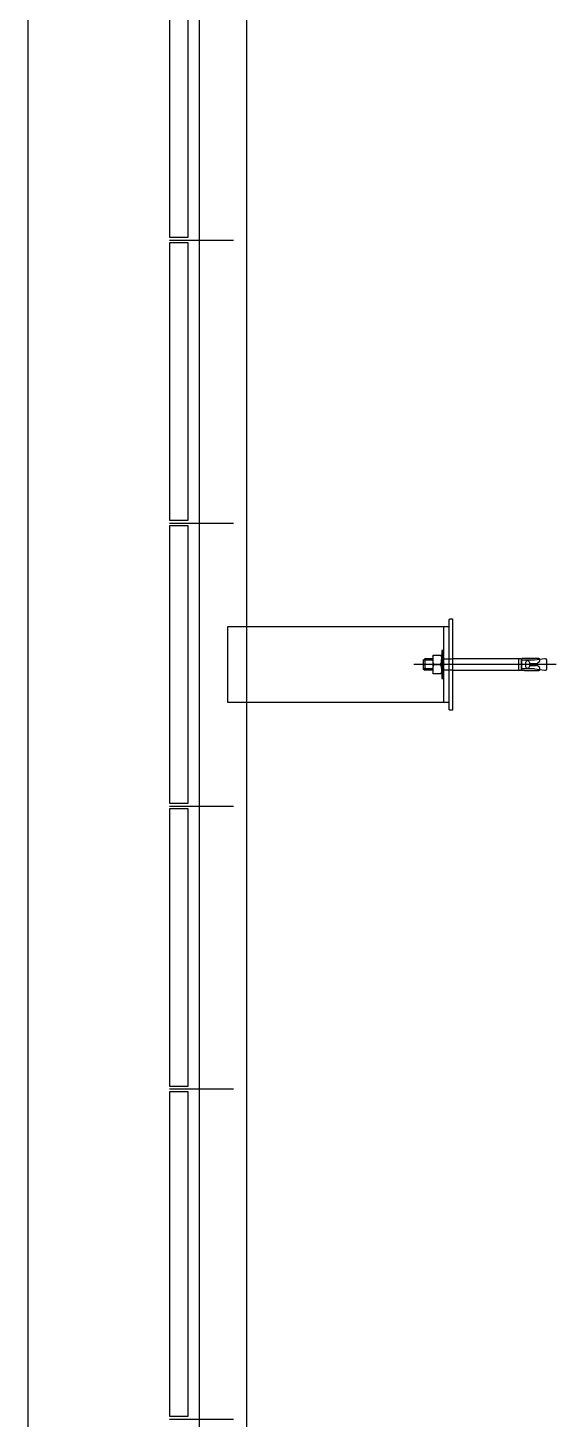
# Model space of a CAD drawing. Header units: millimetres. Extents: x 17311 to 801382, y -242618 to -104888.
# Drawn here: x 73445 to 74005, y -150138 to -148663 of the extents above; entities that cross this region are included whole.
import ezdxf

# ---------------------------------------------------------------- set-up
doc = ezdxf.new("R2010")
doc.units = ezdxf.units.MM
doc.header["$LTSCALE"] = 250
for name, color, linetype in [('A-ELE-5', 5, 'Continuous'), ('A-ELE-8', 8, 'Continuous'), ('A-ETC-8', 8, 'Continuous'), ('A-FIN', 6, 'Continuous')]:
    doc.layers.add(name, color=color, linetype=linetype)
doc.layers.add('NOPLOT', color=191, linetype='Continuous', plot=False)

# ---------------------------------------------------------------- blocks, each defined once
blk = doc.blocks.new('너트 M12')
for p, q in [((-9, 0), (9, 0)), ((-9.5, -9), (-9.5, -0.5)), ((9, -9.5), (-9, -9.5)), ((0, -8.3), (0, -1.2)), ((9.5, -0.5), (9.5, -9))]:
    blk.add_line(p, q)
for centre, start, end in [((-9, -0.5), 90, 180), ((-9, -9), 180, 270), ((9, -0.5), 0, 90), ((9, -9), 270, 0)]:
    blk.add_arc(centre, 0.5, start, end)
at = {"extrusion": (0, 0, -1)}
for centre, major_axis, ratio, start_param, end_param in [((-4.8, -0.9), (-4.75, 0.31), 0.185359, -0.024388, 3.141593), ((4.8, -0.9), (4.75, 0.31), 0.185108, 3.141593, 6.30754), ((-4.8, -8.6), (4.75, 0.31), 0.187111, 0, 3.166211), ((4.8, -8.6), (-4.75, 0.31), 0.185991, 3.117121, 6.283185)]:
    blk.add_ellipse(centre, major_axis=major_axis, ratio=ratio, start_param=start_param, end_param=end_param, dxfattribs=at)
blk = doc.blocks.new('A$C7f127ad8')
at = {"layer": 'A-ETC-8'}
for p, q in [((109.9, -160.2), (-41, -160.2)), ((-31, -155.7), (-29.5, -154.2)), ((-20.8, -155.7), (-31, -155.7)), ((-31, -155.7), (-31, -164.7)), ((-21, -154.2), (-29.5, -154.2)), ((-29.5, -154.2), (-29.5, -166.2)), ((-9.5, -154.2), (0, -154.2)), ((69.9, -154.2), (0, -154.2)), ((69.9, -154.2), (69.9, -166.2)), ((72.9, -154.2), (69.9, -154.2)), ((72.9, -154.2), (72.9, -166.2)), ((86.9, -155.7), (72.9, -155.7)), ((73.4, -166.5), (73.4, -154)), ((76.4, -154), (73.4, -154)), ((91.4, -154), (76.4, -154)), ((77.4, -158.2), (77.4, -162.2)), ((81.4, -158.2), (81.4, -158.7)), ((81.4, -161.7), (81.4, -162.2)), ((81.9, -159.2), (88.5, -159.2)), ((81.9, -161.2), (88.5, -161.2)), ((97.9, -154.2), (86.9, -155.7)), ((92, -157.5), (90.2, -158.7)), ((92, -162.9), (90.2, -161.7)), ((92.4, -156.7), (92.4, -155)), ((98.4, -154.2), (97.9, -154.2)), ((99.9, -164.7), (99.9, -155.7)), ((-21, -164.7), (-31, -164.7)), ((-31, -164.7), (-29.5, -166.2)), ((-21, -166.2), (-29.5, -166.2)), ((0, -166.2), (-9.5, -166.2)), ((0, -166.2), (69.9, -166.2)), ((69.9, -166.2), (72.9, -166.2)), ((86.9, -164.7), (72.9, -164.7)), ((76.4, -166.5), (73.4, -166.5)), ((76.4, -166.5), (91.4, -166.5)), ((86.9, -164.7), (97.9, -166.2)), ((92.4, -165.5), (92.4, -163.7)), ((97.9, -166.2), (98.4, -166.2))]:
    blk.add_line(p, q, dxfattribs=at)
blk.add_lwpolyline([(-3.5, -207.7), (-3.5, -112.7, -0.414214), (-2.5, -111.7), (0, -111.7), (0, -208.7), (-2.5, -208.7, -0.414214)], format="xyb", close=True, dxfattribs=at)
for points in [[(-238.5, -200.2), (-3.5, -200.2), (-3.5, -120.2), (-238.5, -120.2)], [(-3.5, -120.2), (-9.5, -120.2), (-9.5, -200.2), (-3.5, -200.2)], [(-9.5, -175.2), (-9.5, -145.2), (-11.5, -145.2), (-11.5, -175.2)]]:
    blk.add_lwpolyline(points, close=True, dxfattribs=at)
for centre, radius, start, end in [((79.4, -158.2), 2, 90, 180), ((79.4, -162.2), 2, 180, 270), ((79.4, -158.2), 2, 0, 90), ((79.4, -162.2), 2, 270, 0), ((81.9, -158.7), 0.5, 180, 270), ((81.9, -161.7), 0.5, 90, 180), ((88.5, -156.2), 3, 270, 303.6901), ((88.5, -164.2), 3, 56.3099, 90), ((91.4, -155), 1, 0, 90), ((91.4, -156.7), 1, 303.6901, 0), ((98.4, -155.7), 1.5, 0, 90), ((91.4, -165.5), 1, 270, 0), ((91.4, -163.7), 1, 0, 56.3099), ((98.4, -164.7), 1.5, 270, 0)]:
    blk.add_arc(centre, radius, start, end, dxfattribs=at)
at = {"layer": 'A-ETC-8', "xscale": -1, "rotation": 270}
blk.add_blockref('너트 M12', (-11.5, -160.2), dxfattribs=at)
blk = doc.blocks.new('A$C229340cb')
at = {"layer": 'A-FIN'}
blk.add_lwpolyline([(-67.9, 3), (-47.9, 3), (-47.9, 297), (-67.9, 297)], close=True, dxfattribs=at)
at = {"layer": 'NOPLOT'}
for p, q in [((-67.9, 300), (0, 300)), ((-67.9, 0), (0, 0))]:
    blk.add_line(p, q, dxfattribs=at)
blk = doc.blocks.new('A$C1b60ea68')
at = {"layer": 'A-ELE-5', "color": 251}
blk.add_line((-85250, 47150), (-85250, -600), dxfattribs=at)

msp = doc.modelspace()

# ---------------------------------------------------------------- linework, layer by layer
at = {"layer": 'A-ETC-8'}
for p, q in [((73627.3, -152108.1), (73627.3, -146449.4)), ((73677.3, -152108.1), (73677.3, -146451.2))]:
    msp.add_line(p, q, dxfattribs=at)
at = {"layer": 'A-FIN', "elevation": 0}
msp.add_lwpolyline([(73595.3, -150135.1), (73615.3, -150135.1), (73615.3, -149791.1), (73595.3, -149791.1)], close=True, dxfattribs=at)
at = {"layer": 'NOPLOT'}
for p, q in [((73595.3, -149788.1), (73663.2, -149788.1)), ((73595.3, -150138.1), (73663.2, -150138.1))]:
    msp.add_line(p, q, dxfattribs=at)

# ---------------------------------------------------------------- block references
msp.add_blockref('A$C1b60ea68', (158695.3, -155238.1))
at = {"layer": 'A-ELE-8'}
msp.add_blockref('A$C7f127ad8', (73895.3, -149177.9), dxfattribs=at)
at = {"layer": 'A-FIN'}
for p in [(73663.2, -148888.1), (73663.2, -149188.1), (73663.2, -149488.1), (73663.2, -149788.1)]:
    msp.add_blockref('A$C229340cb', p, dxfattribs=at)

doc.saveas('drawing.dxf')
